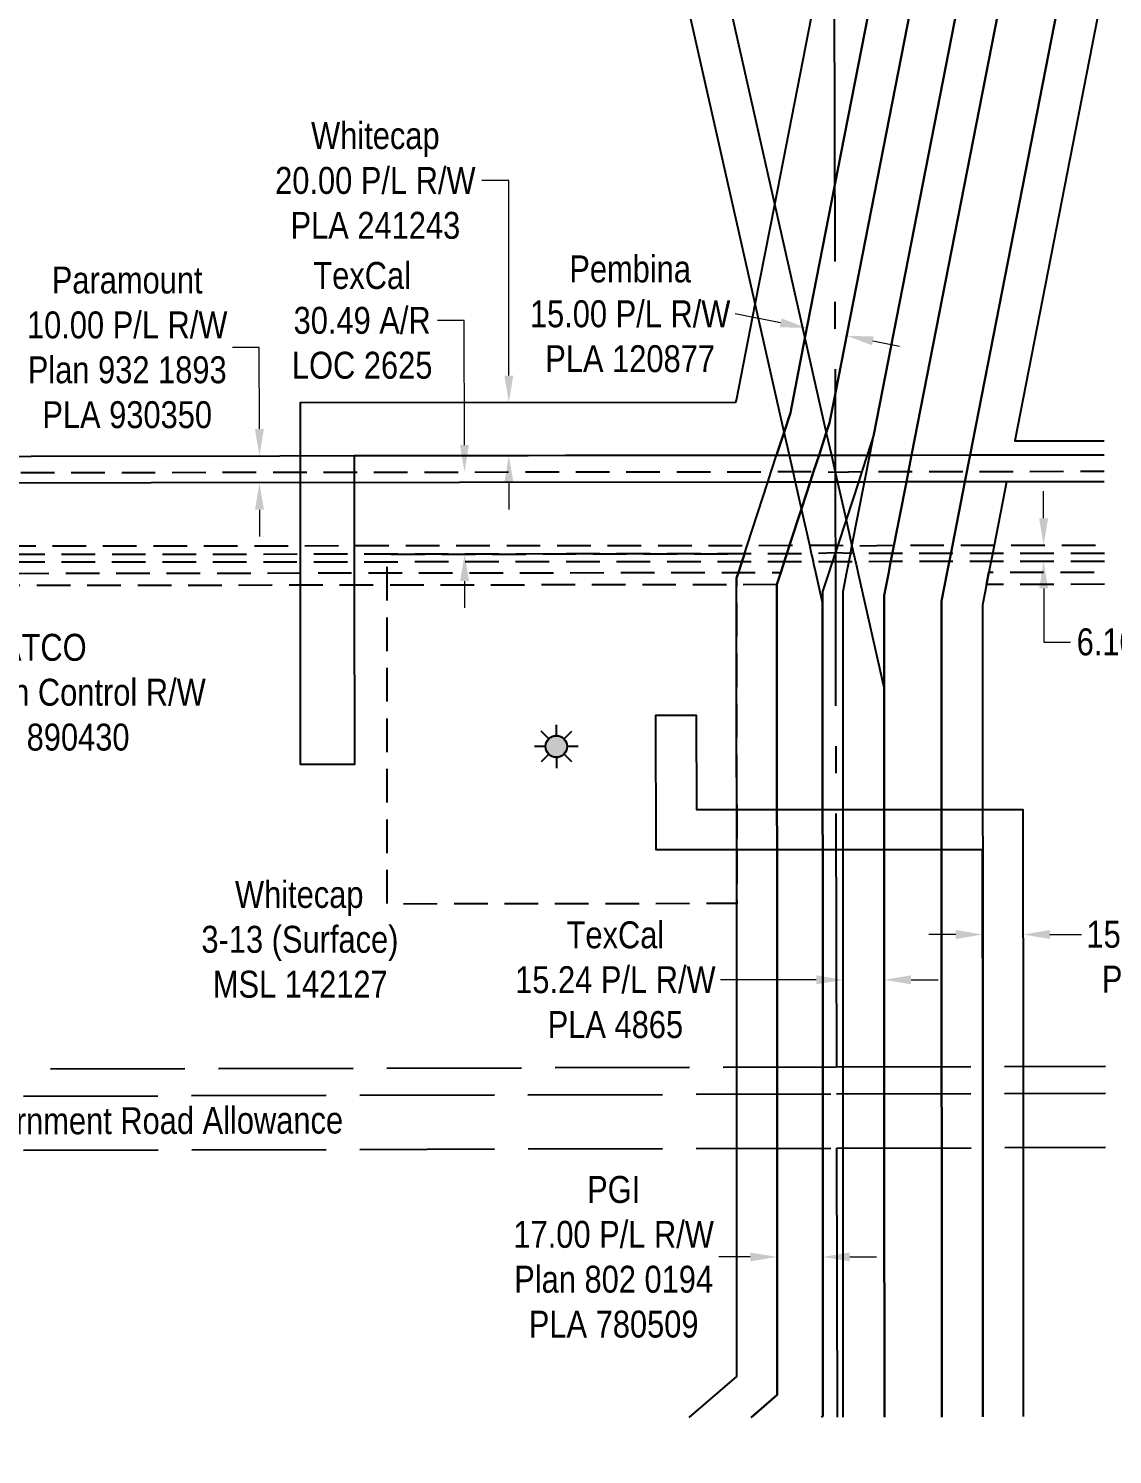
# Model space of a CAD drawing. Extents: x 507881 to 521259, y 6022177 to 6031356.
# Drawn here: x 508546 to 508949, y 6023004 to 6023534 of the extents above; entities that cross this region are included whole.
import ezdxf
from ezdxf.enums import TextEntityAlignment as Align

# ---------------------------------------------------------------- set-up
doc = ezdxf.new("R2010")
doc.units = 0
doc.header["$LTSCALE"] = 5
doc.header["$PDMODE"] = 3
doc.header["$PDSIZE"] = 30
for name, pattern in [('foc-ACCESSROAD', [3.75, 2.5, -1.25]), ('foc-FLOWLINE', [3.75, 2.5, -1.25]), ('foc-QUARTERLINE', [33, 25, -3, 2, -3]), ('foc-UNSURVEYED', [12.5, 10, -2.5])]:
    doc.linetypes.add(name, pattern=pattern)
doc.layers.get('Defpoints').update_dxf_attribs({"color": 9})
for name, color, linetype in [('C-RW', 13, 'Continuous'), ('C-WS', 13, 'foc-ACCESSROAD'), ('C-WS-S', 13, 'Continuous'), ('F-AR', 190, 'foc-ACCESSROAD'), ('F-EZE', 190, 'foc-FLOWLINE'), ('F-RW', 190, 'Continuous'), ('L-QSEC', 8, 'foc-QUARTERLINE'), ('L-ROAD-T', 7, 'Continuous'), ('L-USEC', 7, 'foc-UNSURVEYED')]:
    doc.layers.add(name, color=color, linetype=linetype)
for name, color, linetype, lineweight in [('C-RW-T', 13, 'Continuous', 9), ('C-WS-T', 13, 'Continuous', 9), ('F-AR-T', 190, 'Continuous', 9), ('F-EZE-T', 190, 'Continuous', 9), ('F-RW-T', 190, 'Continuous', 9)]:
    doc.layers.add(name, color=color, linetype=linetype, lineweight=lineweight)
doc.styles.add('80CG', font='ARIALN.TTF', dxfattribs={"height": 10})
doc.styles.add('80L', font='ARIALN.TTF', dxfattribs={"height": 10})
doc.dimstyles.new('Compass 5 000', dxfattribs={"dimscale": 5, "dimtxt": 9, "dimasz": 2, "dimexe": 0.2, "dimexo": 0.0625, "dimgap": 0.5, "dimtad": 0, "dimtih": 1, "dimtoh": 1, "dimzin": 0, "dimdsep": 46, "dimtxsty": '80CG', "dimcen": 0.1, "dimse1": 1, "dimse2": 1, "dimclrd": 256, "dimclrt": 256, "dimaunit": 1, "dimadec": 4, "dimazin": 0, "dimtfac": 0.06, "dimtofl": 0, "dimtmove": 0, "dimatfit": 1, "dimfxl": 0.2, "dimtolj": 1, "dimtzin": 0, "dimlwd": -1, "dimarcsym": 0})

# ---------------------------------------------------------------- blocks, each defined once
blk = doc.blocks.new('*D680')
at = {"layer": 'Defpoints', "color": 0, "transparency": 16777216}
for p in [(508915.78, 6023342.03), (508923.66, 6023342.03), (508915.78, 6023335.93)]:
    blk.add_point(p, dxfattribs=at)
at = {"layer": 'F-EZE-T', "transparency": 16777216}
for p, q in [((508923.65, 6023352.03), (508923.64, 6023362.03)), ((508923.67, 6023325.94), (508923.68, 6023306.04)), ((508923.68, 6023306.04), (508933.68, 6023306.04))]:
    blk.add_line(p, q, dxfattribs=at)
for points in [[(508925.32, 6023352.04), (508921.98, 6023352.03), (508923.66, 6023342.03)], [(508925.33, 6023325.94), (508922, 6023325.94), (508923.66, 6023335.94)]]:
    blk.add_solid(points, dxfattribs=at)
at = {"layer": 'F-EZE-T', "transparency": 16777216, "insert": (508990.05, 6023306.04), "char_height": 10, "attachment_point": 5, "style": '80CG'}
blk.add_mtext('\\A1;ATCO\\P6.10 Power Line R/W\\PEZE 790007', dxfattribs=at)
blk = doc.blocks.new('*D681')
at = {"layer": 'Defpoints', "color": 0, "transparency": 16777216}
for p in [(508645.83, 6023331.68), (508479.51, 6023326.91), (508645.84, 6023327.11)]:
    blk.add_point(p, dxfattribs=at)
at = {"layer": 'F-EZE-T', "transparency": 16777216}
for p, q in [((508479.49, 6023341.48), (508479.48, 6023351.48)), ((508479.52, 6023316.91), (508479.55, 6023287.34)), ((508479.55, 6023287.34), (508489.55, 6023287.34))]:
    blk.add_line(p, q, dxfattribs=at)
for points in [[(508481.16, 6023341.49), (508477.82, 6023341.48), (508479.5, 6023331.48)], [(508481.18, 6023316.92), (508477.85, 6023316.91), (508479.51, 6023326.91)]]:
    blk.add_solid(points, dxfattribs=at)
at = {"layer": 'F-EZE-T', "transparency": 16777216, "insert": (508552.15, 6023287.34), "char_height": 10, "attachment_point": 5, "style": '80CG'}
blk.add_mtext('\\A1;ATCO\\PVegetation Control R/W\\PEZE 890430', dxfattribs=at)
blk = doc.blocks.new('*D682')
at = {"layer": 'Defpoints', "color": 0, "transparency": 16777216}
for p in [(508708.46, 6023369.18), (508956.03, 6023369.48), (508956.06, 6023339)]:
    blk.add_point(p, dxfattribs=at)
at = {"layer": 'F-AR-T', "transparency": 16777216}
for p, q in [((508708.39, 6023425.45), (508698.39, 6023425.45)), ((508708.45, 6023379.18), (508708.39, 6023425.45)), ((508708.51, 6023328.7), (508708.52, 6023318.7))]:
    blk.add_line(p, q, dxfattribs=at)
for points in [[(508710.11, 6023379.19), (508706.78, 6023379.18), (508708.46, 6023369.18)], [(508710.17, 6023328.7), (508706.84, 6023328.7), (508708.49, 6023338.7)]]:
    blk.add_solid(points, dxfattribs=at)
at = {"layer": 'F-AR-T', "transparency": 16777216, "insert": (508670.43, 6023425.45), "char_height": 10, "attachment_point": 5, "style": '80CG'}
blk.add_mtext('\\A1;TexCal\\P30.49 A/R\\PLOC 2625', dxfattribs=at)
blk = doc.blocks.new('*D683')
at = {"layer": 'C-RW-T', "transparency": 16777216}
for p, q in [((508890.99, 6023197.41), (508880.99, 6023197.41)), ((508925.99, 6023197.42), (508937.72, 6023197.43))]:
    blk.add_line(p, q, dxfattribs=at)
for points in [[(508890.99, 6023199.08), (508890.99, 6023195.75), (508900.99, 6023197.42)], [(508925.99, 6023199.09), (508925.99, 6023195.76), (508915.99, 6023197.42)]]:
    blk.add_solid(points, dxfattribs=at)
at = {"layer": 'Defpoints', "color": 0, "transparency": 16777216}
for p in [(508915.99, 6023197.42), (508900.99, 6023178.3), (508915.99, 6023178.3)]:
    blk.add_point(p, dxfattribs=at)
at = {"layer": 'C-RW-T', "transparency": 16777216, "insert": (508976.81, 6023197.43), "char_height": 10, "attachment_point": 5, "style": '80CG'}
blk.add_mtext('\\A1;Whitecap\\P15.00 P/L R/W\\PPLA 150483', dxfattribs=at)
blk = doc.blocks.new('*D696')
at = {"layer": 'Defpoints', "color": 0, "transparency": 16777216}
for p in [(508598.87, 6023375.15), (508632.26, 6023375.19), (508598.88, 6023365.16)]:
    blk.add_point(p, dxfattribs=at)
at = {"layer": 'F-RW-T', "transparency": 16777216}
for p, q in [((508632.21, 6023415.42), (508622.21, 6023415.42)), ((508632.25, 6023385.19), (508632.21, 6023415.42)), ((508632.29, 6023355.2), (508632.3, 6023345.2))]:
    blk.add_line(p, q, dxfattribs=at)
for points in [[(508633.92, 6023385.19), (508630.58, 6023385.19), (508632.26, 6023375.19)], [(508633.95, 6023355.2), (508630.62, 6023355.2), (508632.28, 6023365.2)]]:
    blk.add_solid(points, dxfattribs=at)
at = {"layer": 'F-RW-T', "transparency": 16777216, "insert": (508583.13, 6023415.42), "char_height": 10, "attachment_point": 5, "style": '80CG'}
blk.add_mtext('\\A1;Paramount\\P10.00 P/L R/W\\PPlan 932 1893\\PPLA 930350', dxfattribs=at)
blk = doc.blocks.new('GAS')
h = blk.add_hatch(color=255)
h.dxf.hatch_style = 1
edge = h.paths.add_edge_path()
edge.add_arc((0, 0), 0.9, 0, 360)
for p, q in [((-0.57, 0.57), (-1.14, 1.14)), ((0, 0.81), (0, 1.62)), ((0.57, 0.57), (1.14, 1.14)), ((-0.81, 0), (-1.62, 0)), ((1.62, 0), (0.81, 0)), ((-0.57, -0.57), (-1.14, -1.14)), ((0, -0.81), (0, -1.62)), ((1.14, -1.14), (0.57, -0.57))]:
    blk.add_line(p, q)
blk.add_circle((0, 0), 0.8)
blk = doc.blocks.new('*D1477')
at = {"layer": 'Defpoints', "color": 0, "transparency": 16777216}
for p in [(508824.58, 6023174.48), (508841.58, 6023174.49), (508824.61, 6023077.67)]:
    blk.add_point(p, dxfattribs=at)
at = {"layer": 'F-RW-T', "transparency": 16777216}
for p, q in [((508814.61, 6023077.66), (508802.98, 6023077.66)), ((508851.6, 6023077.67), (508861.6, 6023077.68))]:
    blk.add_line(p, q, dxfattribs=at)
for points in [[(508814.61, 6023079.33), (508814.61, 6023076), (508824.61, 6023077.67)], [(508851.6, 6023079.34), (508851.6, 6023076.01), (508841.6, 6023077.67)]]:
    blk.add_solid(points, dxfattribs=at)
at = {"layer": 'F-RW-T', "transparency": 16777216, "insert": (508763.89, 6023077.66), "char_height": 10, "attachment_point": 5, "style": '80CG'}
blk.add_mtext('\\A1;PGI\\P17.00 P/L R/W\\PPlan 802 0194\\PPLA 780509', dxfattribs=at)
blk = doc.blocks.new('*D1478')
at = {"layer": 'Defpoints', "color": 0, "transparency": 16777216}
for p in [(508843.76, 6023463.72), (508858.46, 6023460.84), (508835.72, 6023422.67)]:
    blk.add_point(p, dxfattribs=at)
at = {"layer": 'F-RW-T', "transparency": 16777216}
for p, q in [((508825.91, 6023424.59), (508809.09, 6023427.88)), ((508860.24, 6023417.87), (508870.05, 6023415.95))]:
    blk.add_line(p, q, dxfattribs=at)
for points in [[(508826.23, 6023426.23), (508825.59, 6023422.96), (508835.72, 6023422.67)], [(508860.56, 6023419.51), (508859.92, 6023416.24), (508850.43, 6023419.79)]]:
    blk.add_solid(points, dxfattribs=at)
at = {"layer": 'F-RW-T', "transparency": 16777216, "insert": (508770.01, 6023427.88), "char_height": 10, "attachment_point": 5, "style": '80CG'}
blk.add_mtext('\\A1;Pembina\\P15.00 P/L R/W\\PPLA 120877', dxfattribs=at)
blk = doc.blocks.new('*D1479')
at = {"layer": 'Defpoints', "color": 0, "transparency": 16777216}
for p in [(508849.18, 6023185.85), (508864.42, 6023185.85), (508849.18, 6023180.58)]:
    blk.add_point(p, dxfattribs=at)
at = {"layer": 'F-RW-T', "transparency": 16777216}
for p, q in [((508839.18, 6023180.58), (508803.61, 6023180.57)), ((508874.42, 6023180.59), (508884.42, 6023180.59))]:
    blk.add_line(p, q, dxfattribs=at)
for points in [[(508839.18, 6023182.25), (508839.18, 6023178.91), (508849.18, 6023180.58)], [(508874.42, 6023182.26), (508874.42, 6023178.92), (508864.42, 6023180.59)]]:
    blk.add_solid(points, dxfattribs=at)
at = {"layer": 'F-RW-T', "transparency": 16777216, "insert": (508764.53, 6023180.57), "char_height": 10, "attachment_point": 5, "style": '80CG'}
blk.add_mtext('\\A1;TexCal\\P15.24 P/L R/W\\PPLA 4865', dxfattribs=at)
blk = doc.blocks.new('*D1617')
at = {"layer": 'C-RW-T', "transparency": 16777216}
for p, q in [((508724.88, 6023477.41), (508714.88, 6023477.41)), ((508724.93, 6023405.01), (508724.88, 6023477.41)), ((508724.96, 6023365.31), (508724.97, 6023355.31))]:
    blk.add_line(p, q, dxfattribs=at)
for points in [[(508726.6, 6023405.01), (508723.26, 6023405.01), (508724.94, 6023395.01)], [(508726.63, 6023365.31), (508723.29, 6023365.31), (508724.95, 6023375.31)]]:
    blk.add_solid(points, dxfattribs=at)
at = {"layer": 'Defpoints', "color": 0, "transparency": 16777216}
for p in [(508724.94, 6023395.01), (508729.42, 6023395.02), (508729.43, 6023375.31)]:
    blk.add_point(p, dxfattribs=at)
at = {"layer": 'C-RW-T', "transparency": 16777216, "insert": (508675.34, 6023477.41), "char_height": 10, "attachment_point": 5, "style": '80CG'}
blk.add_mtext('\\A1;Whitecap\\P20.00 P/L R/W\\PPLA 241243', dxfattribs=at)

msp = doc.modelspace()

# ---------------------------------------------------------------- linework, layer by layer
at = {"layer": 'C-RW'}
for points in [[(508876.055, 6023628.752), (508846.003, 6023475.207), (508834.975, 6023418.857), (508834.975, 6023418.857), (508829.564, 6023391.213), (508827.227, 6023384.045), (508824.418, 6023375.431), (508667.467, 6023375.232), (508667.471, 6023369.136), (508667.474, 6023365.238), (508667.49, 6023341.839), (508667.492, 6023338.656), (508667.495, 6023335.753), (508667.498, 6023331.707), (508667.501, 6023327.138), (508667.548, 6023260.592), (508647.559, 6023260.577), (508647.511, 6023327.114), (508647.507, 6023331.683), (508647.504, 6023335.736), (508647.502, 6023338.63), (508647.5, 6023341.824), (508647.483, 6023365.214), (508647.48, 6023369.112), (508647.476, 6023375.206), (508647.461, 6023394.957), (508809.239, 6023395.075), (508809.515, 6023395.923), (508816.486, 6023431.56), (508823.731, 6023468.596), (508845.797, 6023581.397)], [(508901.036, 6023018.31), (508901.008, 6023118.251), (508901, 6023148.41), (508900.977, 6023228.892), (508885.734, 6023228.891), (508864.409, 6023228.888), (508849.166, 6023228.886), (508846.48, 6023228.886), (508841.561, 6023228.885), (508824.568, 6023228.883), (508809.593, 6023228.881), (508779.668, 6023228.877), (508779.584, 6023278.859), (508794.584, 6023278.862), (508794.669, 6023243.883), (508809.589, 6023243.885), (508824.565, 6023243.886), (508841.557, 6023243.888), (508846.451, 6023243.889), (508849.162, 6023243.889), (508864.405, 6023243.891), (508885.73, 6023243.893), (508900.973, 6023243.896), (508915.976, 6023243.897), (508916.003, 6023148.45), (508916.012, 6023118.29), (508916.039, 6023018.351)]]:
    msp.add_lwpolyline(points, dxfattribs=at)
at = {"layer": 'C-WS', "flags": 128}
msp.add_lwpolyline([(508809.596, 6023228.881), (508809.603, 6023208.897), (508679.776, 6023208.735), (508679.758, 6023327.156), (508679.757, 6023331.721), (508679.756, 6023335.763), (508679.756, 6023338.669), (508812.524, 6023338.838), (508812.247, 6023337.981), (508811.559, 6023335.868), (508811.247, 6023334.903), (508810.248, 6023331.865), (508809.579, 6023329.767), (508809.572, 6023327.328), (508809.592, 6023243.885), (508809.596, 6023228.881)], close=True, dxfattribs=at)
at = {"layer": 'F-AR', "flags": 128}
msp.add_lwpolyline([(508946.213, 6023338.984), (508904.704, 6023338.934), (508889.168, 6023338.915), (508867.434, 6023338.89), (508853.055, 6023338.873), (508851.899, 6023338.871), (508846.267, 6023339.221), (508837.442, 6023338.854), (508828.257, 6023338.843), (508812.519, 6023338.842), (508594.743, 6023338.564), (508426.699, 6023338.555), (508416.697, 6023338.554), (508415.764, 6023338.554), (508401.724, 6023338.553), (508362.803, 6023338.551), (508347.808, 6023338.55), (508337.804, 6023338.55), (508331.977, 6023338.549), (508328.928, 6023338.549), (508328.878, 6023364.843), (508328.87, 6023369.036), (508331.918, 6023369.036), (508337.83, 6023369.036), (508347.824, 6023369.036), (508362.828, 6023369.037), (508594.73, 6023369.05), (508822.427, 6023369.322), (508830.553, 6023369.332), (508838.201, 6023369.342), (508846.209, 6023369.161), (508856.08, 6023369.364), (508857.869, 6023369.365), (508873.402, 6023369.384), (508895.137, 6023369.41), (508946.154, 6023369.471)], dxfattribs=at)
at = {"layer": 'F-EZE', "flags": 128}
for points in [[(508946.219, 6023335.954), (508904.116, 6023335.923), (508894.406, 6023335.916), (508888.581, 6023335.912), (508872.671, 6023335.9), (508866.848, 6023335.896), (508853.73, 6023335.885), (508851.314, 6023335.884), (508846.273, 6023335.88), (508845.154, 6023335.879), (508838.116, 6023335.873), (508831.462, 6023335.868), (508827.287, 6023335.865), (508811.553, 6023335.873), (508594.746, 6023335.694), (508416.703, 6023335.561), (508401.726, 6023335.55), (508362.8, 6023335.522), (508347.811, 6023335.511), (508337.815, 6023335.503), (508331.982, 6023335.499), (508331.979, 6023337.409), (508331.977, 6023338.549), (508331.971, 6023341.597), (508337.807, 6023341.601), (508347.812, 6023341.608), (508362.805, 6023341.618), (508415.816, 6023341.656), (508434.383, 6023341.669), (508813.527, 6023341.952), (508829.275, 6023341.964), (508831.458, 6023341.966), (508836.737, 6023341.97), (508846.261, 6023341.977), (508847.162, 6023341.978), (508852.442, 6023341.731), (508868.042, 6023341.994), (508872.667, 6023341.997), (508889.774, 6023342.01), (508894.402, 6023342.014), (508905.309, 6023342.021), (508946.207, 6023342.051)], [(508946.236, 6023327.476), (508902.453, 6023327.424), (508903.347, 6023331.996), (508946.227, 6023332.048)]]:
    msp.add_lwpolyline(points, dxfattribs=at)
msp.add_lwpolyline([(508824.544, 6023327.407), (508809.571, 6023327.319), (508679.758, 6023327.153), (508426.073, 6023326.85), (508416.726, 6023326.84), (508415.569, 6023326.838), (508401.732, 6023326.822), (508362.793, 6023326.777), (508347.797, 6023326.76), (508347.843, 6023331.33), (508362.797, 6023331.348), (508401.729, 6023331.393), (508415.645, 6023331.409), (508416.725, 6023331.41), (508426.149, 6023331.421), (508679.757, 6023331.723), (508810.249, 6023331.878), (508825.995, 6023331.902), (508824.544, 6023327.407)], close=True, dxfattribs=at)
at = {"layer": 'F-RW'}
for points in [[(508849.225, 6023018.169), (508849.197, 6023118.115), (508849.188, 6023148.273), (508849.139, 6023324.773), (508850.541, 6023331.932), (508851.138, 6023334.982), (508851.735, 6023338.032), (508852.435, 6023341.612), (508857.108, 6023365.477), (508859.064, 6023375.472), (508860.562, 6023383.113), (508907.686, 6023623.856), (508943.996, 6023942.652), (508965.253, 6024129.232), (508966.967, 6024144.23), (508967.172, 6024146.103), (508970.332, 6024173.877), (508970.535, 6024175.632), (508970.846, 6024178.356), (508970.989, 6024179.61), (508971.208, 6024181.483), (509035.64, 6024747.078), (509052.315, 6024893.47), (509057.263, 6024937.008)], [(509072.409, 6024935.283), (509050.974, 6024747.119), (508986.543, 6024181.525), (508985.675, 6024173.908), (508982.312, 6024144.379), (508980.602, 6024129.371), (508959.338, 6023942.693), (508922.751, 6023621.531), (508874.598, 6023375.491), (508872.641, 6023365.495), (508867.27, 6023338.051), (508866.673, 6023335.001), (508866.076, 6023331.951), (508864.383, 6023323.298), (508864.393, 6023288.709), (508864.432, 6023148.314), (508864.44, 6023118.154), (508864.468, 6023018.211)], [(508864.468, 6023018.211), (508864.44, 6023118.154), (508864.432, 6023148.314), (508864.393, 6023288.709), (508864.383, 6023323.298), (508866.076, 6023331.951), (508866.673, 6023335.001), (508867.27, 6023338.051), (508872.641, 6023365.495), (508874.598, 6023375.491), (508922.751, 6023621.531), (508959.338, 6023942.693), (508980.602, 6024129.371), (508982.312, 6024144.379), (508985.675, 6024173.908), (508986.543, 6024181.525), (509050.974, 6024747.119), (509072.409, 6024935.283)], [(508841.62, 6023018.149), (508841.62, 6023018.668), (508841.604, 6023118.094), (508841.584, 6023148.253), (508841.536, 6023320.74), (508839.009, 6023331.919), (508838.321, 6023334.967), (508838.116, 6023335.873), (508837.632, 6023338.015), (508837.442, 6023338.854), (508836.737, 6023341.97), (508833.683, 6023355.483), (508831.432, 6023365.445), (508830.553, 6023369.332), (508829.173, 6023375.437), (508827.227, 6023384.045), (508701.119, 6023941.99)], [(508716.726, 6023942.033), (508834.975, 6023418.857), (508842.906, 6023383.773), (508844.786, 6023375.454), (508846.209, 6023369.161), (508847.044, 6023365.465), (508850.222, 6023351.404), (508852.442, 6023341.731), (508853.055, 6023338.873), (508853.245, 6023338.034), (508853.73, 6023335.885), (508853.934, 6023334.986), (508854.623, 6023331.938), (508864.393, 6023288.709), (508864.432, 6023148.314), (508864.44, 6023118.154), (508864.468, 6023018.211)], [(508791.953, 6023018.014), (508809.632, 6023033.292), (508809.609, 6023118.004), (508809.601, 6023148.163), (508809.606, 6023183.897), (508809.568, 6023327.326), (508809.57, 6023329.788), (508810.239, 6023331.876), (508811.238, 6023334.913), (508811.553, 6023335.873), (508812.238, 6023337.988), (508812.519, 6023338.842), (508813.527, 6023341.952), (508821.159, 6023365.432), (508822.427, 6023369.322), (508824.418, 6023375.431), (508827.227, 6023384.045), (508829.564, 6023391.213), (508834.975, 6023418.857), (508846.003, 6023475.207), (508876.055, 6023628.752), (508911.803, 6023942.567)], [(508926.897, 6023942.608), (508890.881, 6023626.456), (508846.153, 6023397.973), (508844.102, 6023387.44), (508842.906, 6023383.773), (508840.193, 6023375.45), (508838.201, 6023369.342), (508836.933, 6023365.454), (508833.683, 6023355.483), (508829.275, 6023341.964), (508828.257, 6023338.843), (508827.992, 6023338.03), (508827.287, 6023335.865), (508826.99, 6023334.952), (508825.996, 6023331.902), (508824.544, 6023327.42), (508824.589, 6023148.205), (508824.599, 6023118.046), (508824.627, 6023026.44), (508814.887, 6023018.023)], [(508814.95, 6023018.076), (508824.627, 6023026.44), (508824.599, 6023118.046), (508824.589, 6023148.205), (508824.544, 6023327.42), (508825.996, 6023331.902), (508826.99, 6023334.952), (508827.287, 6023335.865), (508827.992, 6023338.03), (508828.257, 6023338.843), (508829.275, 6023341.964), (508833.683, 6023355.483), (508836.933, 6023365.454), (508838.201, 6023369.342), (508840.193, 6023375.45), (508842.906, 6023383.773), (508844.102, 6023387.44), (508846.153, 6023397.973), (508890.881, 6023626.456), (508926.897, 6023942.608)], [(508926.897, 6023942.608), (508890.881, 6023626.456), (508846.153, 6023397.973), (508844.102, 6023387.44), (508842.906, 6023383.773), (508840.193, 6023375.45), (508838.201, 6023369.342), (508836.933, 6023365.454), (508833.683, 6023355.483), (508829.275, 6023341.964), (508828.257, 6023338.843), (508827.992, 6023338.03), (508827.287, 6023335.865), (508826.99, 6023334.952), (508825.996, 6023331.902), (508824.544, 6023327.42), (508824.589, 6023148.205), (508824.599, 6023118.046), (508824.627, 6023026.44), (508814.95, 6023018.076)], [(508943.996, 6023942.652), (508907.686, 6023623.856), (508860.562, 6023383.113), (508858.071, 6023375.471), (508856.08, 6023369.364), (508854.812, 6023365.474), (508850.222, 6023351.404), (508847.162, 6023341.978), (508846.267, 6023339.221), (508845.852, 6023338.025), (508845.154, 6023335.879), (508844.861, 6023334.976), (508843.868, 6023331.925), (508841.535, 6023324.754), (508841.536, 6023320.74), (508841.584, 6023148.253), (508841.604, 6023118.094), (508841.62, 6023018.668), (508841.017, 6023018.147)], [(508885.793, 6023018.215), (508885.765, 6023118.211), (508885.757, 6023148.37), (508885.708, 6023321.236), (508887.811, 6023331.977), (508888.407, 6023335.027), (508889.004, 6023338.077), (508894.376, 6023365.522), (508896.332, 6023375.517), (508943.843, 6023618.274), (508945.642, 6023634.066)], [(508885.793, 6023018.215), (508885.765, 6023118.211), (508885.757, 6023148.37), (508885.708, 6023321.236), (508887.811, 6023331.977), (508888.407, 6023335.027), (508889.004, 6023338.077), (508894.376, 6023365.522), (508896.332, 6023375.517), (508943.843, 6023618.274), (508945.642, 6023634.066)], [(508945.642, 6023634.066), (508943.843, 6023618.274), (508896.332, 6023375.517), (508894.376, 6023365.522), (508889.004, 6023338.077), (508888.407, 6023335.027), (508887.811, 6023331.977), (508885.708, 6023321.236), (508885.757, 6023148.37), (508885.765, 6023118.211), (508885.793, 6023018.269)], [(508945.807, 6023548.946), (508912.895, 6023380.787), (508946.132, 6023380.827)], [(508259.589, 6023364.172), (508277.85, 6023374.776), (508282.446, 6023374.781), (508295.329, 6023374.797), (508298.371, 6023374.8), (508301.415, 6023374.804), (508318.496, 6023374.825), (508325.809, 6023374.834), (508328.859, 6023374.837), (508331.906, 6023374.84), (508337.835, 6023374.849), (508347.829, 6023374.857), (508362.832, 6023374.858), (508824.418, 6023375.431), (508829.173, 6023375.437), (508840.193, 6023375.45), (508844.786, 6023375.454), (508846.197, 6023375.456), (508858.071, 6023375.471), (508859.064, 6023375.472), (508874.598, 6023375.491), (508896.332, 6023375.517), (508946.142, 6023375.577)], [(508946.162, 6023365.583), (508909.912, 6023365.54), (508894.376, 6023365.522), (508872.641, 6023365.495), (508857.108, 6023365.477), (508854.812, 6023365.474), (508847.044, 6023365.465), (508846.216, 6023365.464), (508836.933, 6023365.454), (508831.432, 6023365.445), (508821.159, 6023365.432), (508362.825, 6023364.87), (508347.821, 6023364.867), (508337.826, 6023364.854), (508331.926, 6023364.848), (508328.878, 6023364.843), (508325.828, 6023364.839), (508318.515, 6023364.831), (508301.434, 6023364.81), (508298.39, 6023364.807), (508295.348, 6023364.804), (508282.438, 6023364.788), (508280.548, 6023364.786), (508259.581, 6023352.609)], [(508946.162, 6023365.583), (508909.912, 6023365.54), (508904.54, 6023338.095), (508903.944, 6023335.046), (508903.347, 6023331.996), (508902.452, 6023327.424), (508900.952, 6023319.76), (508901, 6023148.41), (508901.008, 6023118.251), (508901.036, 6023018.256)]]:
    msp.add_lwpolyline(points, dxfattribs=at)
at = {"layer": 'L-QSEC', "flags": 128}
for points in [[(508845.175, 6023902.399), (508846.637, 6023148.267)], [(508846.695, 6023118.108), (508846.889, 6023018.163)]]:
    msp.add_lwpolyline(points, dxfattribs=at)
at = {"layer": 'L-USEC'}
for p, q in [((508054.591, 6023146.122), (508846.613, 6023148.272)), ((508846.613, 6023148.272), (508946.582, 6023148.543)), ((508044.554, 6023136.04), (508846.64, 6023138.217)), ((508846.64, 6023138.217), (508946.602, 6023138.488)), ((508044.59, 6023115.931), (508846.695, 6023118.108)), ((508846.695, 6023118.108), (508946.641, 6023118.379))]:
    msp.add_line(p, q, dxfattribs=at)

# ---------------------------------------------------------------- block references
at = {"layer": 'C-WS-S', "xscale": 5, "yscale": 5, "zscale": 5}
msp.add_blockref('GAS', (508742.588, 6023267.247), dxfattribs=at)

# ---------------------------------------------------------------- texts
at = {"layer": 'C-WS-T', "insert": (508609.158, 6023217.309), "char_height": 10, "attachment_point": 1, "style": '80L'}
msp.add_mtext_dynamic_manual_height_columns('\\pi14.02;Whitecap\\P\\pi1.5507;3-13 (Surface)\\P\\pi5.8003;MSL 142127', width=75.16821, gutter_width=49.973, heights=[0], dxfattribs=at)
at = {"layer": 'L-ROAD-T', "style": '80L'}
msp.add_text('Theoretic Government Road Allowance', height=10, rotation=0.15549, dxfattribs=at).set_placement((508563.382, 6023128.233), align=Align.MIDDLE_CENTER)

# ---------------------------------------------------------------- dimensions: what is measured, and where the dimension line sits
at = {"layer": 'C-RW-T'}
for base, p1, p2, angle, text, picture, middle in [((508724.938, 6023395.014), (508729.432, 6023375.313), (508729.418, 6023395.017), 90.04178, 'Whitecap\\P20.00 P/L R/W\\PPLA 241243', '*D1617', (508675.338, 6023477.406)), ((508915.989, 6023197.421), (508900.992, 6023178.296), (508915.995, 6023178.3), 0.01613, 'Whitecap\\P15.00 P/L R/W\\PPLA 150483', '*D683', (508976.809, 6023197.427))]:
    dim = msp.add_linear_dim(base=base, p1=p1, p2=p2, angle=angle, text=text, dimstyle='Compass 5 000', dxfattribs=at)
    dim.commit()
    dim.dimension.update_dxf_attribs({"geometry": picture, "text_midpoint": middle, "dimtype": 161})
at = {"layer": 'F-AR-T'}
dim = msp.add_linear_dim(base=(508708.457, 6023369.185), p1=(508956.063, 6023338.996), p2=(508956.026, 6023369.483), angle=90.06901, text='TexCal\\P30.49 A/R\\PLOC 2625', dimstyle='Compass 5 000', dxfattribs=at)
dim.commit()
dim.dimension.update_dxf_attribs({"geometry": '*D682', "text_midpoint": (508670.426, 6023425.446), "dimtype": 161})
at = {"layer": 'F-EZE-T'}
for base, p1, p2, angle, text, picture, middle in [((508923.656, 6023342.035), (508915.781, 6023335.931), (508915.776, 6023342.029), 90.0422, 'ATCO\\P6.10 Power Line R/W\\PEZE 790007', '*D680', (508990.047, 6023306.042)), ((508479.506, 6023326.914), (508645.832, 6023331.682), (508645.838, 6023327.112), 270.06838, 'ATCO\\PVegetation Control R/W\\PEZE 890430', '*D681', (508552.145, 6023287.335))]:
    dim = msp.add_linear_dim(base=base, p1=p1, p2=p2, angle=angle, text=text, dimstyle='Compass 5 000', dxfattribs=at)
    dim.commit()
    dim.dimension.update_dxf_attribs({"geometry": picture, "text_midpoint": middle, "dimtype": 161})
at = {"layer": 'F-RW-T'}
dim = msp.add_linear_dim(base=(508632.263, 6023375.193), p1=(508598.883, 6023365.159), p2=(508598.87, 6023375.151), angle=90.0712, text='Paramount\\P10.00 P/L R/W\\PPlan 932 1893\\PPLA 930350', dimstyle='Compass 5 000', dxfattribs=at)
dim.commit()
dim.dimension.update_dxf_attribs({"geometry": '*D696', "text_midpoint": (508583.127, 6023415.424), "dimtype": 161})
at = {"layer": 'F-RW-T', "color": 5}
for base, p1, p2, angle, text, picture, middle in [((508835.721, 6023422.67), (508858.461, 6023460.844), (508843.755, 6023463.722), 168.92659, 'Pembina\\P15.00 P/L R/W\\PPLA 120877', '*D1478', (508770.008, 6023427.881)), ((508849.179, 6023180.584), (508864.422, 6023185.853), (508849.178, 6023185.849), 180.01591, 'TexCal\\P15.24 P/L R/W\\PPLA 4865', '*D1479', (508764.526, 6023180.572)), ((508824.606, 6023077.667), (508841.577, 6023174.489), (508824.582, 6023174.485), 180.01438, 'PGI\\P17.00 P/L R/W\\PPlan 802 0194\\PPLA 780509', '*D1477', (508763.894, 6023077.662))]:
    dim = msp.add_linear_dim(base=base, p1=p1, p2=p2, angle=angle, text=text, dimstyle='Compass 5 000', dxfattribs=at)
    dim.commit()
    dim.dimension.update_dxf_attribs({"geometry": picture, "text_midpoint": middle, "dimtype": 161})

doc.saveas('drawing.dxf')
